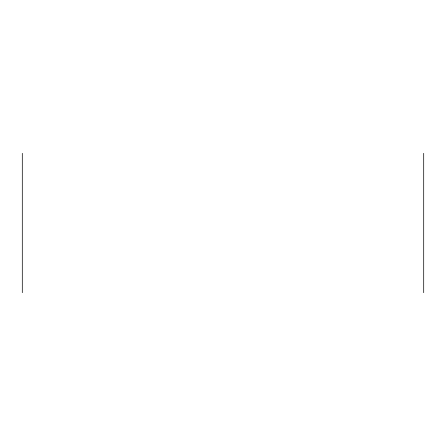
<?xml version="1.0" encoding="UTF-8"?>
<svg xmlns="http://www.w3.org/2000/svg" width="446" height="446" viewBox="0 0 446 446"><rect width="100%" height="100%" fill="white"/><g stroke="black" fill="none" stroke-linecap="round" stroke-linejoin="round"><path stroke-width="0.67" d="M423.7 153.312L423.7 292.688M22.3 153.312L22.3 292.688"/></g></svg>
